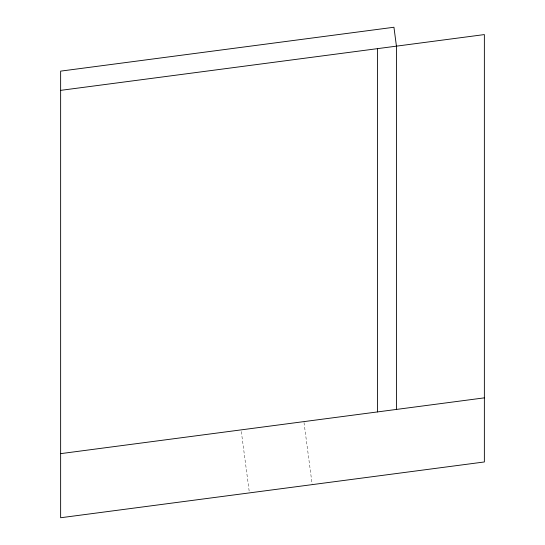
<?xml version="1.0" encoding="UTF-8"?>
<svg xmlns="http://www.w3.org/2000/svg" width="545" height="545" viewBox="0 0 545 545"><rect width="100%" height="100%" fill="white"/><g stroke="black" fill="none" stroke-linecap="round" stroke-linejoin="round"><path stroke-width="0.41" stroke-dasharray="2.73 2.04" d="M304.001 422.457L312.19 484.634M241.326 431.565L249.29 492.06"/><path stroke-width="0.82" d="M60.638 90.361L484.362 34.58L484.362 461.962L60.638 517.75L60.638 71.129L393.94 27.25L396.433 46.155L396.433 409.431M60.638 453.644L484.362 397.857M377.528 48.641L377.528 411.925"/></g></svg>
